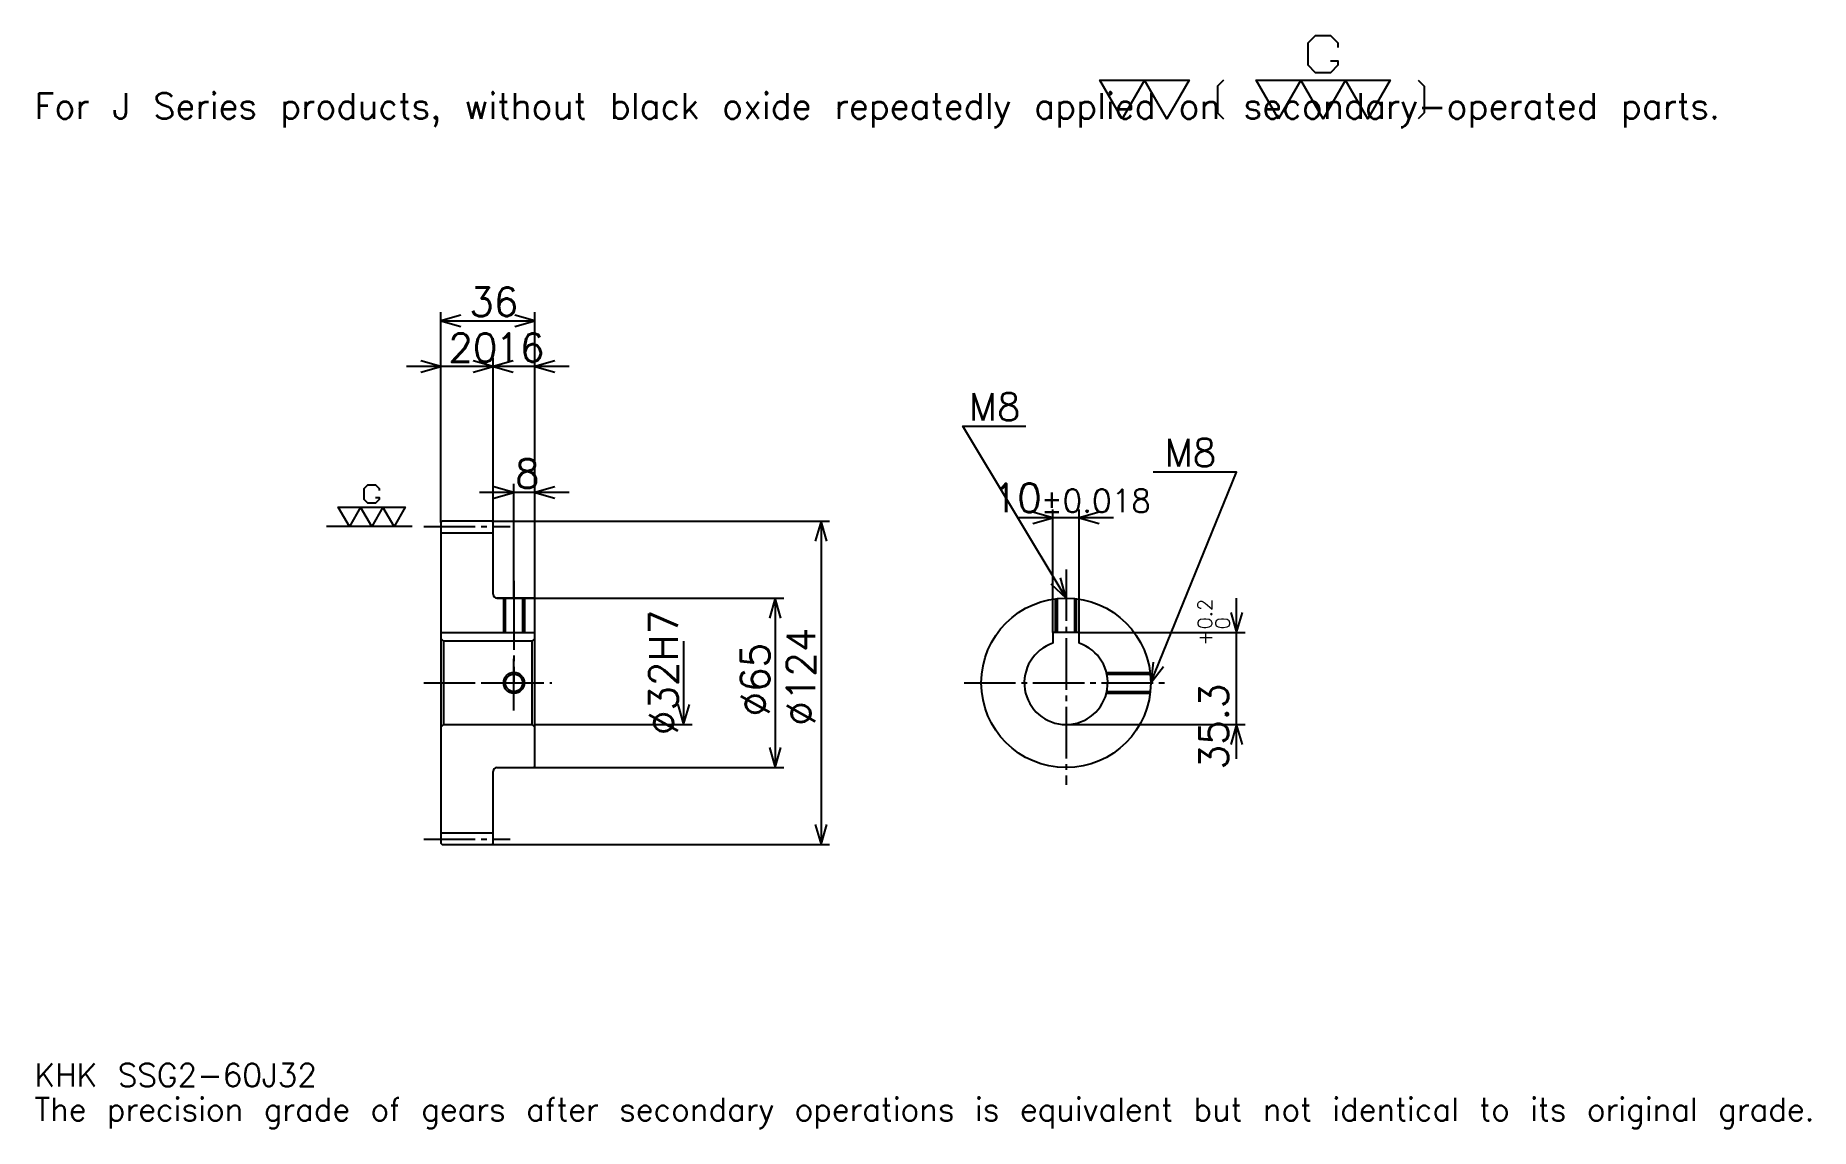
# Model space of a CAD drawing. Extents: x 22 to 703, y 8 to 427.
import ezdxf

# ---------------------------------------------------------------- set-up
doc = ezdxf.new("R2010")
doc.units = 0
doc.linetypes.add('DASHDOT', pattern=[26.347826, 19.76087, -2.195652, 2.195652, -2.195652])
doc.layers.get('0').update_dxf_attribs({"linetype": 'CONTINUOUS'})
doc.layers.add('DASHDOT', color=6, linetype='DASHDOT')
doc.styles.add('KANJI', font='TXT', dxfattribs={"bigfont": 'BIGFONT'})

msp = doc.modelspace()

# ---------------------------------------------------------------- linework, layer by layer
at = {"color": 5}
for p, q in [((177.847809, 240.945648), (177.847809, 321.086945)), ((213.847809, 240.945648), (213.847809, 321.086945)), ((177.847809, 317.793457), (213.847809, 317.793457)), ((211.021729, 300.228271), (164.673889, 300.228271)), ((227.021729, 300.228271), (184.673889, 300.228271)), ((197.847809, 240.945648), (197.847809, 303.521729)), ((227.021729, 251.92392), (192.673889, 251.92392)), ((205.847809, 240.945648), (205.847809, 255.217392)), ((412.608673, 198.245651), (412.608673, 245.478256)), ((422.608673, 198.245651), (422.608673, 245.478256)), ((177.847809, 240.445648), (177.847809, 240.945648)), ((197.347809, 240.945648), (213.847809, 240.945648)), ((197.847809, 240.445648), (197.847809, 240.945648)), ((205.847809, 211.445648), (205.847809, 240.945648)), ((205.847809, 211.445648), (205.847809, 240.945648)), ((213.847809, 240.945648), (326.923889, 240.945648)), ((213.847809, 210.945648), (213.847809, 240.945648)), ((323.630432, 240.945648), (323.630432, 116.945648)), ((435.782593, 242.184784), (399.434753, 242.184784)), ((199.347809, 211.445648), (213.847809, 211.445648)), ((213.847809, 211.445648), (309.358673, 211.445648)), ((306.065186, 211.445648), (306.065186, 146.445648)), ((483.043457, 149.771729), (483.043457, 211.419556)), ((422.608673, 198.245651), (486.336945, 198.245651)), ((270.934753, 194.945648), (270.934753, 162.945648)), ((213.847809, 162.945648), (274.228241, 162.945648)), ((417.608673, 162.945648), (486.336945, 162.945648)), ((199.347809, 146.445648), (213.847809, 146.445648)), ((213.847809, 146.445648), (309.358673, 146.445648)), ((197.347809, 116.945648), (213.847809, 116.945648)), ((213.847809, 116.945648), (326.923889, 116.945648))]:
    msp.add_line(p, q, dxfattribs=at)
at = {"color": 7}
msp.add_line((166.869553, 238.945648), (133.934769, 238.945648), dxfattribs=at)
at = {"color": 4}
for p, q in [((177.847809, 236.445648), (197.847809, 236.445648)), ((177.847809, 198.245651), (213.847809, 198.245651)), ((178.847809, 194.945648), (178.847809, 162.945648)), ((212.847809, 194.945648), (213.847809, 195.945648)), ((212.847809, 162.945648), (213.847809, 161.945648)), ((177.847809, 121.445648), (197.847809, 121.445648))]:
    msp.add_line(p, q, dxfattribs=at)
at = {"color": 7}
for points in [[(519.052185, 417.481293), (521.906494, 417.481293), (521.906494, 415.768677), (519.052185, 412.914337), (513.343506, 412.914337), (510.489136, 415.768677), (510.489136, 424.331726), (513.343506, 427.186066), (519.052185, 427.186066), (521.906494, 424.331726), (521.906494, 422.61911)], [(439.130432, 395.217377), (430.567383, 410.059998), (464.81955, 410.059998), (456.256531, 395.217377), (447.693481, 410.059998), (439.130432, 395.217377)], [(477.949554, 410.059998), (475.666077, 407.77652), (475.666077, 397.500854), (477.949554, 395.217377)], [(499.071747, 395.217377), (490.508698, 410.059998), (541.886963, 410.059998), (533.323914, 395.217377), (524.760864, 410.059998), (516.197815, 395.217377), (507.634766, 410.059998), (499.071747, 395.217377)], [(552.733459, 410.059998), (555.016968, 407.77652), (555.016968, 397.500854), (552.733459, 395.217377)], [(152.707596, 250.077606), (154.134766, 250.077606), (154.134766, 249.221298), (152.707596, 247.794128), (149.853241, 247.794128), (148.426071, 249.221298), (148.426071, 253.502823), (149.853241, 254.929993), (152.707596, 254.929993), (154.134766, 253.502823), (154.134766, 252.646515)], [(142.717377, 238.945648), (138.435852, 246.366943), (164.124985, 246.366943), (159.84346, 238.945648), (155.561935, 246.366943), (151.280411, 238.945648), (146.998901, 246.366943), (142.717377, 238.945648)]]:
    msp.add_lwpolyline(points, dxfattribs=at)
at = {"color": 5}
for points in [[(185.532593, 319.989136), (177.847809, 317.793457), (185.532593, 315.597839)], [(206.163025, 315.597839), (213.847809, 317.793457), (206.163025, 319.989136)], [(170.163025, 298.032593), (177.847809, 300.228271), (170.163025, 302.42392)], [(190.163025, 298.032593), (197.847809, 300.228271), (190.163025, 302.42392)], [(205.532593, 302.42392), (197.847809, 300.228271), (205.532593, 298.032593)], [(221.532593, 302.42392), (213.847809, 300.228271), (221.532593, 298.032593)], [(417.608673, 211.445648), (378.086945, 277.315216), (402.239136, 277.315216)], [(450.108673, 178.945648), (483.043457, 259.75), (450.986938, 259.75)], [(198.163025, 249.728256), (205.847809, 251.92392), (198.163025, 254.119568)], [(221.532593, 254.119568), (213.847809, 251.92392), (221.532593, 249.728256)], [(325.82605, 233.260864), (323.630432, 240.945648), (321.434753, 233.260864)], [(404.923889, 239.98912), (412.608673, 242.184784), (404.923889, 244.380432)], [(430.293457, 244.380432), (422.608673, 242.184784), (430.293457, 239.98912)], [(411.772125, 216.90564), (417.608673, 211.445648), (415.537659, 219.164948)], [(308.260864, 203.760864), (306.065186, 211.445648), (303.869537, 203.760864)], [(480.847809, 205.930435), (483.043457, 198.245651), (485.239105, 205.930435)], [(450.975952, 186.890747), (450.108673, 178.945648), (455.04245, 185.233292)], [(268.739105, 170.630432), (270.934753, 162.945648), (273.130432, 170.630432)], [(485.239105, 155.260864), (483.043457, 162.945648), (480.847809, 155.260864)], [(303.869537, 154.130432), (306.065186, 146.445648), (308.260864, 154.130432)], [(321.434753, 124.630432), (323.630432, 116.945648), (325.82605, 124.630432)]]:
    msp.add_lwpolyline(points, dxfattribs=at)
at = {"color": 4}
for points in [[(197.847809, 212.945648), (197.847809, 240.445648), (197.347809, 240.945648), (178.347809, 240.945648), (177.847809, 240.445648), (177.847809, 161.945648)], [(199.347809, 146.445648), (213.347809, 146.445648), (213.847809, 146.945648), (213.847809, 210.945648), (213.347809, 211.445648), (199.347809, 211.445648)], [(201.847809, 211.445648), (201.847809, 198.245651)], [(202.522812, 211.445648), (202.522812, 198.245651)], [(209.172806, 211.445648), (209.172806, 198.245651)], [(209.847809, 211.445648), (209.847809, 198.245651)], [(413.608673, 198.245651), (413.608673, 211.198547)], [(414.283691, 198.245651), (414.283691, 211.275116)], [(420.933655, 198.245651), (420.933655, 211.275116)], [(421.608673, 198.245651), (421.608673, 211.198547)], [(422.608673, 194.144333), (422.608673, 198.245651), (412.608673, 198.245651), (412.608673, 194.144333)], [(177.847809, 161.945648), (178.847809, 162.945648), (212.847809, 162.945648), (212.847809, 194.945648), (178.847809, 194.945648), (177.847809, 195.945648)], [(433.100586, 182.945648), (449.861572, 182.945648)], [(433.259369, 182.270645), (449.938141, 182.270645)], [(433.100586, 174.945648), (449.861572, 174.945648)], [(433.259369, 175.620651), (449.938141, 175.620651)], [(177.847809, 161.945648), (177.847809, 117.445648), (178.347809, 116.945648), (197.347809, 116.945648), (197.847809, 117.445648), (197.847809, 144.945648)]]:
    msp.add_lwpolyline(points, dxfattribs=at)
for centre, radius in [((417.608673, 178.945648), 32.5), ((205.847809, 178.945648), 3.325)]:
    msp.add_circle(centre, radius, dxfattribs=at)
at = {"color": 7}
msp.add_circle((205.847809, 178.945648), 4, dxfattribs=at)
at = {"color": 4}
for centre, radius, start, end in [((199.347809, 212.945648), 1.5, 180, 270), ((417.608673, 178.945648), 16, 108.209957329, 71.790042671), ((199.347809, 144.945648), 1.5, 90, 180)]:
    msp.add_arc(centre, radius, start, end, dxfattribs=at)
at = {"layer": 'DASHDOT', "color": 7}
for p, q in [((171.260849, 238.945648), (204.434769, 238.945648)), ((417.608673, 222.423904), (417.608673, 139.858688)), ((205.847809, 211.445648), (205.847809, 178.945648)), ((171.260849, 178.945648), (220.434769, 178.945648)), ((378.521729, 178.945648), (456.695648, 178.945648)), ((171.260849, 118.945648), (204.434769, 118.945648))]:
    msp.add_line(p, q, dxfattribs=at)
for points in [[(205.847809, 218.032608), (205.847809, 191.658691)], [(205.847809, 168.358688), (205.847809, 189.532608)], [(195.260849, 178.945648), (216.434769, 178.945648)]]:
    msp.add_lwpolyline(points, dxfattribs=at)

# ---------------------------------------------------------------- texts
at = {"color": 7, "style": 'KANJI'}
for s, height, p in [('For J Series products, without black oxide repeatedly applied on secondary-operated parts.', 9.880435, (21.956522, 395.217377)), ('36', 10.978261, (188.711945, 319.549988)), ('20', 10.978261, (180.711945, 301.984772)), ('16', 10.978261, (198.711945, 301.984772)), ('M8', 10.539131, (380.282593, 279.510864)), ('M8', 10.539131, (455.378235, 261.945648)), ('8', 10.978261, (206.279877, 253.680435)), ('10', 10.978261, (389.458252, 244.380432)), ('%%p0.018', 8.782609, (408.010132, 244.380432)), ('KHK SSG2-60J32', 8.782609, (21.956522, 24.152174)), ('The precision grade of gears after secondary operations is equivalent but not identical to its original grade.', 8.782609, (21.956522, 10.978261))]:
    msp.add_text(s, height=height, dxfattribs=at).set_placement(p)
for s, height, p in [('%%c32H7', 10.978261, (268.739105, 158.910324)), ('0.2', 5.48913, (473.602142, 199.428772)), ('%%c124', 10.978261, (321.434753, 162.478256)), ('+', 5.48913, (473.602142, 193.280945)), ('0', 5.48913, (480.408661, 199.428772)), ('%%c65', 10.978261, (303.869537, 166.046188)), ('35.3', 10.978261, (479.749969, 145.762695))]:
    msp.add_text(s, height=height, rotation=90, dxfattribs=at).set_placement(p)

doc.saveas('drawing.dxf')
